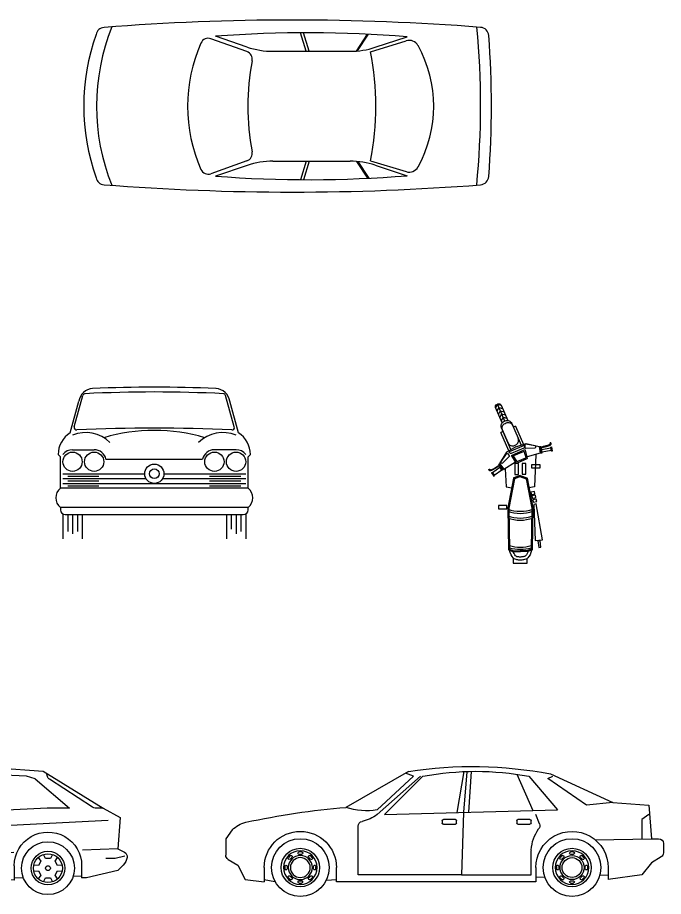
# Model space of a CAD drawing. Header units: millimetres. Extents: x -5138 to 35574, y -20000 to 6964.
# Drawn here: x 15726 to 22856, y -2941 to 6761 of the extents above; entities that cross this region are included whole.
import ezdxf

# ---------------------------------------------------------------- set-up
doc = ezdxf.new("R2010")
doc.units = ezdxf.units.MM

# ---------------------------------------------------------------- blocks, each defined once
blk = doc.blocks.new('mb-xemay3')
for p, q in [((-250.9, 1752.4), (-271.2, 1714.2)), ((-170.2, 1565.2), (-250.9, 1752.4)), ((-250.9, 1752.4), (-209.3, 1741)), ((-235.3, 1716.2), (-255.6, 1678.1)), ((-219.7, 1680.1), (-240, 1641.9)), ((-235.3, 1716.2), (-193.7, 1704.8)), ((-219.7, 1680.1), (-178.1, 1668.7)), ((-204.1, 1643.9), (-224.4, 1605.8)), ((-188.5, 1607.8), (-208.8, 1569.6)), ((-204.1, 1643.9), (-162.5, 1632.5)), ((-188.5, 1607.8), (-146.9, 1596.4)), ((-50.6, 1509.5), (-75.4, 1498.8)), ((-186.9, 1450.7), (-211.7, 1440)), ((174.3, 1196.4), (158.3, 840.6)), ((-163.8, 1039.6), (-154.9, 840.6)), ((-154.9, 840.6), (-93.4, 828.5)), ((158.3, 840.6), (96.9, 828.5))]:
    blk.add_line(p, q)
for points in [[(-198.3, 1545.2), (-271.2, 1714.2, -0.414214), (-257.1, 1749.7), (-244.7, 1755.1, -0.414214), (-209.3, 1741)], [(-209.3, 1741), (-136.3, 1572, -0.414214)], [(-101, 1251.6), (-204.6, 1491.6, -0.414214), (-176.4, 1562.6), (-164, 1567.9, -0.414214), (-93, 1539.7)], [(-132.3, 1324.2), (-194.9, 1469.3, -0.414214), (-166.7, 1540.2), (-154.3, 1545.6, -0.414214), (-83.4, 1517.4)], [(-93, 1539.7), (10.6, 1299.7, -0.414214)], [(-50.6, 1509.5), (36.7, 1307.3, -0.414214)], [(-124.4, 1237.8), (-211.7, 1440, -0.414214)], [(-132.3, 1324.2), (-132.3, 1324.2, 0.414214), (-61.4, 1296.1), (-49, 1301.4, 0.414214), (-20.8, 1372.4)], [(1.7, 965.4), (-70.8, 938.1, 0.159003), (-72.3, 935.6), (-137.1, 606.9, 0.056269), (-137.2, 605.8), (-128.8, 147.6, 0.282908), (-126, 143.5), (-85.1, 124.4, 0.100529), (-83.3, 123.9), (1.7, 120.8)], [(1.7, 965.4), (74.3, 938.1, -0.159003), (75.8, 935.6), (140.6, 606.9, -0.056269), (140.6, 605.8), (132.2, 147.6, -0.282908), (129.5, 143.5), (88.6, 124.4, -0.100529), (86.8, 123.9), (1.7, 120.8)]]:
    blk.add_lwpolyline(points, format="xyb")
for points in [[(-48.2, 1282.6), (-151.4, 1221.9), (-226.3, 1095.5), (-180, 1036.1), (-52.6, 1113.5)], [(-48.2, 1282.6), (66.7, 1316.1), (210, 1283.8), (221.6, 1209.4), (77.9, 1169.8)], [(236, 1271.5), (258.4, 1276.7), (276.6, 1281.2), (291.1, 1285.1), (302.5, 1288.5), (311.3, 1291.4), (317.9, 1293.9), (323, 1296.1), (327, 1298.1), (330.4, 1299.9), (333.2, 1301.5), (335.6, 1303.1), (337.6, 1304.6), (339.2, 1306.1), (340.4, 1307.5), (341.4, 1309), (342, 1310.5), (342.5, 1312.1), (342.7, 1313.7), (342.8, 1315.3), (342.7, 1316.9), (342.4, 1318.4), (341.9, 1319.9), (341.3, 1321.2), (340.6, 1322.3), (339.8, 1323.3), (338.9, 1324), (338, 1324.6), (337, 1325), (335.9, 1325.2), (334.9, 1325.3), (333.9, 1325.2), (333, 1324.9), (332.1, 1324.6), (331.2, 1324), (330.5, 1323.4), (329.9, 1322.7), (329.4, 1322), (329, 1321.2), (328.8, 1320.4), (328.7, 1319.6), (328.8, 1318.9), (329.1, 1318.2), (329.4, 1317.5), (329.9, 1316.9), (330.3, 1316.2), (330.8, 1315.6), (331.3, 1315), (331.8, 1314.4), (332.1, 1313.8), (332.4, 1313.2), (332.6, 1312.6), (332.6, 1312), (332.4, 1311.3), (332.1, 1310.6), (331.6, 1309.8), (330.9, 1308.9), (329.9, 1308), (328.7, 1307), (327.2, 1305.9), (325.4, 1304.7), (323.2, 1303.5), (320.6, 1302.3), (317.7, 1300.9), (314.3, 1299.5), (310.5, 1298.1), (306.2, 1296.7), (301.5, 1295.2), (296.5, 1293.6), (291, 1292.1), (285.2, 1290.6), (279.1, 1289), (272.7, 1287.5), (266.1, 1286), (259.5, 1284.4), (253.1, 1282.8), (247.4, 1281), (242.5, 1279), (238.8, 1276.8), (236.5, 1274.3), (236, 1271.5)], [(-235.1, 1068.2), (-254.2, 1055.5), (-270, 1045.3), (-282.9, 1037.4), (-293.1, 1031.4), (-301.2, 1027.1), (-307.6, 1024), (-312.7, 1021.8), (-316.9, 1020.2), (-320.5, 1019), (-323.7, 1018.1), (-326.5, 1017.4), (-328.9, 1017), (-331.1, 1016.8), (-333, 1016.9), (-334.7, 1017.3), (-336.2, 1017.8), (-337.7, 1018.5), (-339, 1019.5), (-340.3, 1020.6), (-341.3, 1021.8), (-342.2, 1023), (-343, 1024.3), (-343.5, 1025.7), (-343.9, 1027), (-344, 1028.2), (-344, 1029.4), (-343.7, 1030.5), (-343.3, 1031.5), (-342.8, 1032.4), (-342.1, 1033.1), (-341.4, 1033.8), (-340.5, 1034.3), (-339.6, 1034.7), (-338.7, 1035), (-337.7, 1035.1), (-336.8, 1035), (-335.9, 1034.9), (-335.1, 1034.6), (-334.4, 1034.3), (-333.7, 1033.8), (-333.3, 1033.2), (-332.9, 1032.5), (-332.7, 1031.8), (-332.5, 1031), (-332.4, 1030.3), (-332.3, 1029.5), (-332.2, 1028.7), (-332.1, 1028), (-331.9, 1027.3), (-331.6, 1026.7), (-331.3, 1026.2), (-330.8, 1025.7), (-330.2, 1025.4), (-329.5, 1025.1), (-328.6, 1024.9), (-327.4, 1024.9), (-326.1, 1024.9), (-324.5, 1025.1), (-322.7, 1025.5), (-320.6, 1026), (-318.2, 1026.7), (-315.6, 1027.7), (-312.6, 1029), (-309.2, 1030.5), (-305.6, 1032.3), (-301.6, 1034.4), (-297.3, 1036.8), (-292.7, 1039.4), (-287.9, 1042.3), (-282.8, 1045.5), (-277.5, 1048.9), (-272, 1052.5), (-266.3, 1056.3), (-260.6, 1060), (-255.1, 1063.5), (-249.9, 1066.4), (-245.1, 1068.6), (-240.9, 1069.8), (-237.5, 1069.7), (-235.1, 1068.2)], [(5.7, 954.9), (-62, 929.4), (-125.9, 605.4), (-117.6, 152), (-81.6, 135.1), (2.2, 132)], [(-2.2, 954.9), (65.5, 929.4), (129.4, 605.4), (121.1, 152), (85, 135.1), (1.3, 132)], [(165, 246.7), (247, 253.7), (177.5, 651.3), (150.9, 646.1), (165, 246.7)], [(127.2, 142.4), (119.4, 114.2), (108.9, 88.4), (97.6, 69), (85.7, 55.2), (73.5, 45.8), (61.4, 39.9), (49.5, 36.4), (38.3, 34.3), (27.9, 32.7), (18.2, 31.6), (9, 30.9), (0.2, 30.6), (-8.4, 30.7), (-17, 31.3), (-25.7, 32.3), (-34.8, 33.7), (-44.4, 35.8), (-54.4, 39.4), (-64.8, 45.4), (-75.5, 54.9), (-86.4, 68.8), (-97.5, 88.3), (-108.6, 114.2), (-117, 139.3)], [(86.9, 123.9), (78.5, 103.3), (70, 88.7), (62.4, 79.8), (55.7, 74.6), (49.1, 71.4), (41.6, 69.2), (32.8, 67.6), (23.5, 66.2), (14.9, 65.2), (7.1, 64.6), (-0.1, 64.3), (-7.1, 64.4), (-14, 64.9), (-21.1, 65.7), (-28.5, 66.9), (-35.1, 68.3), (-40.2, 70.1), (-44.9, 72.9), (-50.8, 78.1), (-58.3, 87.7), (-67.2, 103.3), (-75.9, 123.6)], [(-75.2, 54.6), (-75.2, -3.6), (76, -3.6)], [(76, -3.6), (76, 47.7)]]:
    blk.add_lwpolyline(points)
for points in [[(48.5, 1288.2), (46.4, 1272.6, -0.263447), (42.4, 1267.3), (-99, 1206.3, -0.284079), (-106, 1207.4), (-117.5, 1217.1, -0.557537), (-115.9, 1228.4), (39.2, 1295.3, -0.582971)], [(50.6, 1303.6), (52.1, 1272.7, 0.410324), (59.1, 1266.2), (165.2, 1270, 0.378952), (171.7, 1276.1), (172.4, 1283.9, 0.387788), (166.9, 1291.1), (58.6, 1310.6, 0.482138)], [(-141.3, 1205.9), (-119.8, 1183.6, -0.410324), (-119.9, 1174.1), (-195.4, 1099.4, -0.378952), (-204.4, 1098.9), (-210.5, 1103.8, -0.387788), (-211.9, 1112.8), (-151.8, 1204.9, -0.482138)], [(55.4, 1243.8), (77.8, 1156.5, -0.369055), (73.9, 1148.6), (-34.5, 1101.8, -0.369055), (-42.9, 1104.4), (-91.1, 1180.6, -0.460861), (-88.1, 1190.4), (46.2, 1248.4, -0.460861)], [(46.2, 1225.2), (61.8, 1164.3, -0.369055), (58, 1156.4), (-29.3, 1118.8, -0.369055), (-37.6, 1121.4), (-71.2, 1174.5, -0.460861), (-68.2, 1184.3), (37, 1229.7, -0.460861)]]:
    blk.add_lwpolyline(points, format="xyb", close=True)
for points in [[(229.2, 1209.9), (217.4, 1284.6), (228, 1286.3), (239.9, 1211.6)], [(243.2, 1221.3), (237.5, 1253.2), (338.6, 1271), (344.2, 1239.1)], [(347.2, 1233.7), (339.4, 1278.4), (345.8, 1279.5), (353.6, 1234.8)], [(-185.6, 1030.9), (-231.8, 1090.7), (-240.4, 1084.1), (-194.2, 1024.3)], [(-60.4, 1095.7), (-60.4, 976.9), (-17.2, 976.9), (-17.2, 1095.7)], [(20.6, 1097.1), (20.6, 978.3), (63.8, 978.3), (63.8, 1097.1)], [(128.6, 1047.1), (128.6, 1086.3), (217.7, 1086.3), (217.7, 1047.1)], [(-283.9, 961.3), (-311, 997.7), (-316.2, 993.8), (-289.1, 957.4)], [(-203.5, 1028.6), (-222.9, 1054.5), (-305.1, 993.2), (-285.8, 967.3)], [(119.1, 778.7), (124.9, 752.4), (163.2, 760.8), (157.4, 787.2)], [(129.9, 738.2), (135.7, 711.9), (174, 720.3), (168.2, 746.7)], [(139.4, 696.4), (145.2, 670), (183.4, 678.4), (177.6, 704.8)], [(-148.1, 594.9), (-148.1, 634), (-237.2, 634), (-237.2, 594.9)], [(228.7, 171.7), (220.3, 244.3), (196.8, 241.6), (205.2, 169)]]:
    blk.add_lwpolyline(points, close=True)
for centre, radius, start, end in [((1.7, 965.4), 396, 249.51674, 290.48326), ((1.7, 891.2), 396, 249.51674, 290.48326), ((1.7, 965.4), 419.6, 250.82814, 289.17186), ((1.7, 891.2), 419.6, 250.82814, 289.17186), ((1.7, 569.4), 396, 252.34887, 287.65113), ((1.7, 569.4), 419.6, 253.43751, 286.56249)]:
    blk.add_arc(centre, radius, start, end)
blk = doc.blocks.new('mt-xecon4')
for p, q in [((33.8, 1225.1), (130, 1572.3)), ((1800.8, 1225.1), (1704.6, 1572.3)), ((-11.8, 1159.7), (85, 1509)), ((1846.5, 1159.7), (1749.7, 1509)), ((14.7, 973.9), (253.7, 973.9)), ((1819.9, 973.9), (1581, 973.9)), ((-118, 894.2), (-144.5, 920.8)), ((-118, 549.1), (-118, 894.2)), ((1952.7, 894.2), (1979.2, 920.8)), ((1952.7, 549.1), (1952.7, 894.2)), ((383.7, 867.7), (1450.9, 867.7)), ((-91.4, 708.4), (811.1, 708.4)), ((-38.4, 681.8), (306.8, 681.8)), ((1023.5, 708.4), (1926.1, 708.4)), ((1527.9, 681.8), (1873, 681.8)), ((-91.4, 655.3), (825.4, 655.3)), ((-91.4, 602.2), (1926.1, 602.2)), ((-38.4, 628.8), (306.8, 628.8)), ((1009.3, 655.3), (1926.1, 655.3)), ((1527.9, 628.8), (1873, 628.8)), ((1952.7, 549.1), (-118, 549.1)), ((-38.4, 575.7), (306.8, 575.7)), ((1527.9, 575.7), (1873, 575.7)), ((1952.7, 336.7), (-118, 336.7)), ((-118, 336.7), (-118, 310.2)), ((1952.7, 310.2), (1952.7, 336.7)), ((-91.4, 257.1), (-91.4, -8.4)), ((-64.9, 257.1), (1899.6, 257.1)), ((-38.4, 257.1), (-38.4, 71.3)), ((14.7, 257.1), (14.7, 44.7)), ((67.8, 257.1), (67.8, 71.3)), ((120.9, 257.1), (120.9, -8.4)), ((1713.7, 257.1), (1713.7, -8.4)), ((1766.8, 257.1), (1766.8, 97.8)), ((1819.9, 257.1), (1819.9, 44.7)), ((1873, 257.1), (1873, 71.3)), ((1926.1, 257.1), (1926.1, -8.4))]:
    blk.add_line(p, q)
for centre, radius in [((14.7, 841.1), 106.2), ((253.7, 841.1), 106.2), ((1581, 841.1), 106.2), ((1819.9, 841.1), 106.2), ((917.3, 708.4), 106.2), ((917.3, 708.4), 53.1)]:
    blk.add_circle(centre, radius)
for centre, radius, start, end in [((917.3, -13152.8), 14816.9, 87.36524, 92.63476), ((243, 1489.3), 159.3, 92.4443, 172.87498), ((155.6, 1565.2), 26.5, 92.88982, 164.51834), ((917.3, -13524.4), 15135.4, 87.11018, 92.88982), ((1591.7, 1489.3), 159.3, 7.12502, 87.5557), ((1679, 1565.2), 26.5, 15.48166, 87.11018), ((59.4, 1218), 26.5, 164.51834, 272.85199), ((917.3, -16002.8), 17215.6, 87.14801, 92.85199), ((917.3, -804.8), 1991, 73.7398, 106.2602), ((1775.2, 1218), 26.5, 267.14801, 15.48166), ((140.6, 918.7), 285.2, 122.3101, 179.58069), ((161.4, 783.5), 379.1, 45.40274, 112.76158), ((1673.2, 783.5), 379.1, 67.23842, 134.59726), ((1694, 918.7), 285.2, 0.41931, 57.6899), ((14.7, 841.1), 132.7, 90, 143.1301), ((253.7, 841.1), 132.7, 11.53696, 90), ((1581, 841.1), 132.7, 90, 168.46304), ((1819.9, 841.1), 132.7, 36.8699, 90), ((-38.4, 442.9), 132.7, 126.8699, 233.1301), ((1873, 442.9), 132.7, 306.8699, 53.1301), ((-64.9, 310.2), 53.1, 180, 270), ((1899.6, 310.2), 53.1, 270, 0)]:
    blk.add_arc(centre, radius, start, end)
blk = doc.blocks.new('md-xecon4')
for p, q in [((1194.6, 1380.4), (504.3, 982.2)), ((1247.7, 1327.3), (1162, 1361.6)), ((1804.8, 1378.1), (1729.2, 924.8)), ((1805.1, 929.1), (1841, 1374.1)), ((1884.8, 1380.4), (1858.2, 928.4)), ((1247.7, 1327.3), (849.5, 955.7)), ((849.5, 902.6), (1327.3, 1327.3)), ((929.1, 902.6), (1353.8, 1327.3)), ((2391.4, 1348.7), (2566.7, 948.1)), ((2521.9, 1327.3), (2840.5, 955.7)), ((2734.3, 1300.8), (2787.4, 1327.3)), ((3159, 1008.8), (2734.3, 1300.8)), ((2760.8, 1353.9), (3451, 1035.3)), ((3451, 1035.3), (3159, 1008.8)), ((3451, 1035.3), (3849.2, 1008.8)), ((3849.2, 1008.8), (3875.8, 637.1)), ((929.1, 902.6), (2840.5, 955.7)), ((1802.3, 926.8), (1778.6, 238.9)), ((2641.4, 803), (2601.5, 902.6)), ((3849.2, 902.6), (3769.6, 849.5)), ((1566.2, 836.2), (1566.2, 809.7)), ((1712.2, 849.5), (1579.5, 849.5)), ((1579.5, 796.4), (1712.2, 796.4)), ((1725.5, 809.7), (1725.5, 836.2)), ((2389.2, 836.2), (2389.2, 809.7)), ((2535.2, 849.5), (2402.4, 849.5)), ((2402.4, 796.4), (2535.2, 796.4)), ((2548.5, 809.7), (2548.5, 836.2)), ((3769.6, 849.5), (3769.6, 637.1)), ((-753, 733.7), (-823, 637.1)), ((637.1, 238.9), (637.1, 775.4)), ((-823, 637.1), (-823, 454.8)), ((3254.2, 626), (3875.8, 637.1)), ((3875.8, 637.1), (3955.4, 637.1)), ((4008.5, 584), (4008.5, 481.4)), ((13.2, 491.1), (-13.3, 491.1)), ((2548.5, 238.9), (2548.5, 499.3)), ((3013, 491.1), (2986.5, 491.1)), ((-797.2, 409.3), (-690.3, 345.1)), ((-112.7, 450), (-131.4, 431.2)), ((-93.9, 431.2), (-112.7, 412.4)), ((13.2, 464.6), (-13.3, 464.6)), ((112.6, 412.4), (93.8, 431.2)), ((131.4, 431.2), (112.6, 450)), ((2887.1, 450), (2868.3, 431.2)), ((2905.9, 431.2), (2887.1, 412.4)), ((3013, 464.6), (2986.5, 464.6)), ((3112.4, 412.4), (3093.6, 431.2)), ((3131.1, 431.2), (3112.4, 450)), ((3982.7, 435.8), (3875.8, 371.7)), ((-690.3, 345.1), (-610.6, 185.8)), ((-398.2, 318.6), (-398.2, 159.3)), ((-172.6, 331.8), (-172.6, 305.3)), ((-146, 331.8), (-146, 305.3)), ((146, 305.3), (146, 331.8)), ((172.5, 305.3), (172.5, 331.8)), ((398.2, 159.3), (398.2, 318.6)), ((2601.5, 318.6), (2601.5, 159.3)), ((2827.2, 331.8), (2827.2, 305.3)), ((2853.7, 331.8), (2853.7, 305.3)), ((3145.8, 305.3), (3145.8, 331.8)), ((3172.3, 305.3), (3172.3, 331.8)), ((3397.9, 318.6), (3397.9, 185.8)), ((3875.8, 371.7), (3769.6, 238.9)), ((-131.4, 205.9), (-112.7, 187.2)), ((-112.7, 224.7), (-93.9, 205.9)), ((93.8, 205.9), (112.6, 224.7)), ((112.6, 187.2), (131.4, 205.9)), ((1778.6, 238.9), (637.1, 238.9)), ((1778.6, 238.9), (2548.5, 238.9)), ((2601.5, 212.4), (2698.3, 215.6)), ((2868.3, 205.9), (2887.1, 187.2)), ((2887.1, 224.7), (2905.9, 205.9)), ((3093.6, 205.9), (3112.4, 224.7)), ((3112.4, 187.2), (3131.1, 205.9)), ((3307.4, 235.9), (3397.9, 238.9)), ((3769.6, 238.9), (3397.9, 185.8)), ((-610.6, 185.8), (-398.2, 159.3)), ((-398.2, 185.8), (-279.7, 166.1)), ((-13.3, 172.6), (13.2, 172.6)), ((-13.3, 146), (13.2, 146)), ((287.4, 181.2), (398.2, 185.8)), ((2601.5, 159.3), (398.2, 159.3)), ((2986.5, 172.6), (3013, 172.6)), ((2986.5, 146), (3013, 146))]:
    blk.add_line(p, q)
at = {"extrusion": (0, 0, -1)}
for centre, major_axis, start_param, end_param in [((1899.7, -3232.4), (-4666.4, 0.1), 1.419079, 1.756373), ((1937.9, -1831.7), (3212.6, 0.1), 4.529612, 4.895232), ((1183.1, -7408.5), (-8418.1, 3.6), 1.356639, 1.489656), ((730, 1659.2), (713.6, 0), 1.40259, 1.892548), ((589.9, 1258.9), (440.9, 0.3), 0.942032, 1.358392), ((-527.7, 508.4), (-318.6, 0.2), 0.784857, 1.333386), ((690.2, 775.4), (37.5, 37.5), 3.926991, 5.365363), ((1579.5, 836.2), (-9.39, 9.39), 5.497787, 7.068583), ((1579.5, 809.7), (9.39, 9.39), 2.356194, 3.926991), ((1712.2, 836.2), (-9.39, 9.39), 0.785398, 2.356194), ((1712.2, 809.7), (9.39, 9.39), 0.785398, 2.356194), ((2402.4, 836.2), (9.39, 9.39), 3.926991, 5.497787), ((2402.4, 809.7), (-9.39, 9.39), 3.926991, 5.497787), ((2535.2, 836.2), (-9.39, 9.39), 0.785398, 2.356194), ((2535.2, 809.7), (9.39, 9.39), 0.785398, 2.356194), ((2592.1, 783.3), (-37.5, 37.5), 1.975688, 3.127649), ((0, 318.6), (399.1, 0.1), 3.141727, 6.283319), ((3002.8, 488.4), (453.2, 0.1), 3.196874, 3.74729), ((2999.7, 318.6), (-399.1, 0), -0.000036, 3.141557), ((0, 318.6), (318.6, 0), 3.141718, 9.424903), ((2999.7, 318.6), (318.6, 0), 3.141627, 9.424812), ((3955.4, 584), (37.5, 37.5), -0.785398, 0.785398), ((0, 318.6), (212.4, 0), 3.141653, 9.424838), ((0, 318.6), (185.8, 0.1), 3.142072269749656, 9.425257576929242), ((-13.3, 477.8), (9.39, 9.39), 2.356194, 5.497787), ((13.2, 477.8), (9.39, 9.39), -0.785398, 2.356194), ((2601.5, 499.3), (37.5, 37.5), 3.926991, 4.192583), ((2999.7, 318.6), (212.4, 0), 3.141716, 9.424901), ((2999.7, 318.6), (185.8, 0.1), 3.142142468643673, 9.42532777582326), ((2986.5, 477.8), (9.39, 9.39), 2.356194, 5.497787), ((3013, 477.8), (9.39, 9.39), -0.785398, 2.356194), ((-769.9, 454.8), (-37.5, 37.5), 4.46741, 5.497787), ((-122.1, 421.8), (-9.39, 9.39), 3.141593, 6.283185), ((0, 318.6), (-132.7, 0.1), -0.000379539616119029, 6.282805767563467), ((-103.3, 440.6), (-9.39, 9.39), 6.283185, 9.424778), ((0, 318.6), (-109.5, 0), -0.0003406981611504545, 6.282844609018436), ((103.2, 440.6), (-9.39, 9.39), 4.712389, 7.853982), ((122, 421.8), (-9.39, 9.39), 1.570796, 4.712389), ((2877.7, 421.8), (-9.39, 9.39), 3.141593, 6.283185), ((2999.7, 318.6), (-132.7, 0), -0.000282, 6.282903), ((2896.5, 440.6), (9.39, 9.39), 4.712389, 7.853982), ((2999.7, 318.6), (-109.5, 0.1), -0.000727, 6.282458), ((3103, 440.6), (-9.39, 9.39), 4.712389, 7.853982), ((3121.8, 421.8), (-9.39, 9.39), 1.570796, 4.712389), ((3955.4, 481.4), (37.5, 37.5), 0.785398, 1.815775), ((-159.3, 331.8), (9.39, 9.39), 3.926991, 7.068583), ((-159.3, 305.3), (-9.39, 9.39), 2.356194, 5.497787), ((159.2, 331.8), (-9.39, 9.39), 5.497787, 8.63938), ((159.2, 305.3), (-9.39, 9.39), 2.356194, 5.497787), ((2840.5, 331.8), (-9.39, 9.39), 5.497787, 8.63938), ((2840.5, 305.3), (-9.39, 9.39), 2.356194, 5.497787), ((3159, 331.8), (-9.39, 9.39), 5.497787, 8.63938), ((3159, 305.3), (9.39, 9.39), 0.785398, 3.926991), ((-122.1, 215.3), (-9.39, 9.39), 4.712389, 7.853982), ((-103.3, 196.5), (-9.39, 9.39), 1.570796, 4.712389), ((103.2, 196.5), (9.39, 9.39), 1.570796, 4.712389), ((122, 215.3), (-9.39, 9.39), 6.283185, 9.424778), ((2877.7, 215.3), (-9.39, 9.39), 4.712389, 7.853982), ((2896.5, 196.5), (9.39, 9.39), 0, 3.141593), ((3103, 196.5), (-9.39, 9.39), 3.141593, 6.283185), ((3121.8, 215.3), (-9.39, 9.39), 6.283185, 9.424778), ((-13.3, 159.3), (9.39, 9.39), 2.356194, 5.497787), ((13.2, 159.3), (-9.39, 9.39), 0.785398, 3.926991), ((2986.5, 159.3), (9.39, 9.39), 2.356194, 5.497787), ((3013, 159.3), (-9.39, 9.39), 0.785398, 3.926991)]:
    blk.add_ellipse(centre, major_axis=major_axis, ratio=1, start_param=start_param, end_param=end_param, dxfattribs=at)
blk = doc.blocks.new('md-xecon3')
for p, q in [((1698.9, 1407), (2334.7, 1363.3)), ((2334.7, 1363.3), (2999.7, 955.7)), ((922.2, 1352.7), (318.5, 902.6)), ((929, 1300.8), (527.4, 930.2)), ((536, 882.9), (973.9, 1295.1)), ((610.5, 902.6), (1004.3, 1276.7)), ((929, 1300.8), (905.7, 1337.9)), ((1645.8, 1308.4), (1753.9, 921.3)), ((1799.2, 902.6), (1671.3, 1330.4)), ((2150.6, 1305.6), (1726.3, 1327.4)), ((1726.3, 1327.4), (1858.2, 929.1)), ((2247.4, 1279.2), (2150.6, 1305.6)), ((2247.4, 1279.2), (2628, 953.5)), ((2382.6, 1303.6), (2373, 1340.5)), ((2880.3, 964.2), (2405.1, 1272.5)), ((428.5, 902.6), (337.5, 916.8)), ((527.4, 930.2), (428.5, 902.6)), ((451.2, 839.4), (536, 882.9)), ((1753.9, 921.3), (610.5, 902.6)), ((1799.2, 902.6), (1831.6, 769.9)), ((2378.5, 953.5), (1858.2, 929.1)), ((2628, 953.5), (2399.6, 954.9)), ((2999.7, 955.7), (2909.2, 955.7)), ((2999.7, 955.7), (3185.5, 849.5)), ((224.2, 675.2), (3052.8, 823)), ((451.2, 424.7), (451.2, 839.4)), ((1513.1, 809.7), (1513.1, 783.1)), ((1659.1, 823), (1526.3, 823)), ((1672.3, 783.1), (1672.3, 809.7)), ((3185.5, 849.5), (3159, 504.4)), ((1526.3, 769.9), (1659.1, 769.9)), ((-584.1, 477.8), (-540.4, 674.6)), ((-504.5, 637.1), (-257.6, 650)), ((3159, 504.4), (2770.2, 491.1)), ((3159, 504.4), (3234.2, 466.8)), ((-689.9, 414.4), (-584.1, 477.8)), ((-584.1, 477.8), (-477.9, 477.8)), ((-106.7, 410.4), (-78.8, 368.1)), ((-26.7, 398.2), (-49.3, 443.5)), ((26.4, 398.2), (-26.7, 398.2)), ((49.1, 443.5), (26.4, 398.2)), ((78.6, 368.1), (106.5, 410.4)), ((2011.1, 465.1), (390.9, 409.6)), ((504.3, 265.5), (451.2, 424.7)), ((2282.5, 410.4), (2310.4, 368.1)), ((2362.6, 398.2), (2339.9, 443.5)), ((2415.7, 398.2), (2362.6, 398.2)), ((2438.3, 443.5), (2415.7, 398.2)), ((2467.8, 368.1), (2495.7, 410.4)), ((3132.4, 398.2), (3026.2, 398.2)), ((3238.6, 424.7), (3132.4, 398.2)), ((-394.9, 382.7), (-716.9, 371.7)), ((-371.8, 318.6), (-371.8, 238.9)), ((-105.3, 322.1), (-155.9, 325.2)), ((-78.8, 368.1), (-105.3, 322.1)), ((105.1, 322.1), (78.6, 368.1)), ((155.7, 325.2), (105.1, 322.1)), ((371.6, 318.6), (371.6, 159.3)), ((1698.9, 292), (504.3, 265.5)), ((2017.5, 318.6), (2017.5, 159.3)), ((2283.9, 322.1), (2233.3, 325.2)), ((2310.4, 368.1), (2283.9, 322.1)), ((2494.3, 322.1), (2467.8, 368.1)), ((2544.9, 325.2), (2494.3, 322.1)), ((2760.8, 318.6), (2760.8, 185.8)), ((3218.5, 325), (3159, 265.5)), ((-670.2, 271.9), (-637.2, 238.9)), ((-637.2, 238.9), (-451.4, 212.4)), ((-451.4, 212.4), (-318.7, 185.8)), ((-371.8, 238.9), (-407.2, 203.5)), ((-155.9, 258.9), (-105.3, 261.9)), ((-78.8, 215.9), (-106.7, 173.7)), ((-105.3, 261.9), (-78.8, 215.9)), ((78.6, 215.9), (105.1, 261.9)), ((106.5, 173.7), (78.6, 215.9)), ((105.1, 261.9), (155.7, 258.9)), ((2233.3, 258.9), (2283.9, 261.9)), ((2310.4, 215.9), (2282.5, 173.7)), ((2283.9, 261.9), (2310.4, 215.9)), ((2467.8, 215.9), (2494.3, 261.9)), ((2495.7, 173.7), (2467.8, 215.9)), ((2494.3, 261.9), (2544.9, 258.9)), ((2667.9, 205.2), (2760.8, 207.8)), ((3159, 265.5), (2813.9, 185.8)), ((-318.7, 185.8), (-272.1, 185.8)), ((-49.3, 140.5), (-26.7, 185.8)), ((-26.7, 185.8), (26.4, 185.8)), ((26.4, 185.8), (49.1, 140.5)), ((271.9, 185.8), (371.6, 185.8)), ((424.6, 159.3), (371.6, 159.3)), ((796.3, 185.8), (424.6, 159.3)), ((1752, 185.8), (796.3, 185.8)), ((2017.5, 159.3), (1752, 185.8)), ((2017.5, 186.6), (2115.7, 189.4)), ((2339.9, 140.5), (2362.6, 185.8)), ((2362.6, 185.8), (2415.7, 185.8)), ((2415.7, 185.8), (2438.3, 140.5)), ((2813.9, 185.8), (2760.8, 185.8))]:
    blk.add_line(p, q)
at = {"extrusion": (0, 0, -1)}
for centre, major_axis, start_param, end_param in [((1575, -2407), (-3816, 0.5), 1.398768, 1.603158), ((1493.8, -2071.7), (3406.7, 0.2), 4.559247, 4.764585), ((1496, -2170.9), (3482.5, 0.1), 4.570758, 4.755459), ((2434, 1317), (37.5, 37.5), 2.931608, 3.671485), ((648.4, -2664.8), (3582.7, 0.7), 4.389034, 4.620351), ((2378.5, 1112.8), (112.6, 112.6), 2.223643, 2.356194), ((2909.2, 1008.8), (-37.5, 37.5), 3.926991, 4.502404), ((1526.3, 809.7), (9.39, 9.39), 3.926991, 5.497787), ((1526.3, 783.1), (-9.39, 9.39), 3.926991, 5.497787), ((1659.1, 809.7), (-9.39, 9.39), 0.785398, 2.356194), ((1659.1, 783.1), (9.39, 9.39), 0.785398, 2.356194), ((-462.7, 657.4), (-56.3, 56.3), 5.716456, 6.709813), ((-0.1, 318.6), (372.6, 0), 3.141598, 6.283191), ((1217.9, 683), (619.8, 0), -0.140601, 0.682604), ((2389.1, 318.6), (-371.7, 0.1), -0.000153, 3.14144), ((-0.1, 292), (292, 0.1), 3.14195, 9.425135), ((2389.1, 292), (292, 0.1), 3.14195, 9.425135), ((-662.6, 368.8), (37.5, 37.5), 3.778623, 4.957368), ((-0.1, 292), (185.8, 0.1), 3.142072269749656, 9.425257576929242), ((-0.1, 292), (-159.3, 0.1), -0.000673, 6.282512), ((2389.1, 292), (185.8, 0.1), 3.14199, 9.425175), ((2389.1, 292), (-159.3, 0.1), -0.000627, 6.282558), ((3105.9, 437.6), (-159.3, 0.1), 3.314639, 3.92635), ((3210.5, 419.3), (-37.5, 37.5), 1.249046, 2.529881), ((-557.6, 384.5), (-159.3, 0.1), -0.786075, -0.149044), ((-0.1, 292), (-18.8, 18.8), 5.497787, 11.780972), ((2389.1, 292), (-18.8, 18.8), 5.497787, 11.780972)]:
    blk.add_ellipse(centre, major_axis=major_axis, ratio=1, start_param=start_param, end_param=end_param, dxfattribs=at)
blk = doc.blocks.new('mb-xecon4')
for p, q in [((2455, 604.3), (2391.6, 808.9)), ((2488.3, 604.3), (2424.9, 808.9)), ((3010.3, 607.1), (3132.2, 793.3)), ((3023.4, 608.2), (3144.2, 792.7)), ((1801.5, 601), (1404.1, 742.9)), ((1803.7, 651.4), (1455, 769.9)), ((3165.7, 599.4), (3560.3, 720.2)), ((3218.1, 648.9), (3570.2, 765.1)), ((2088.9, 604.3), (2940.4, 604.3)), ((1801.5, -604.7), (1404.1, -746.6)), ((1803.7, -655.1), (1455, -773.6)), ((2088.9, -608), (2940.4, -608)), ((2455, -608), (2391.6, -812.6)), ((2488.3, -608), (2424.9, -812.6)), ((3010.3, -610.8), (3132.2, -797)), ((3025.9, -612.1), (3146.4, -796.3)), ((3165.7, -603.1), (3560.3, -723.9)), ((3218.1, -652.6), (3570.2, -768.8))]:
    blk.add_line(p, q)
for centre, radius, start, end in [((2500.2, -2.2), 2359.4, 158.17378, 201.70933), ((2308.3, -25729.8), 26679.4, 85.54498, 94.48226), ((2380.1, 0), 2380.1, 160.58623, 199.41377), ((231.5, 769.8), 98.5, 94.76762, 167.50726), ((2481.6, -12703.1), 13512, 85.37894, 94.35712), ((-4522.2, 6.2), 8903.1, 354.33557, 5.58319), ((4372.5, 770.8), 98.5, 4.30312, 85.26135), ((-5871.4, 0), 10371.4, 355.69688, 4.30312), ((2872, -1.9), 1725.9, 156.17892, 203.82108), ((1374.3, 659.4), 88.7, 70.35303, 156.17892), ((3592.7, 614.2), 110.8, 28.95692, 107.01447), ((1771.7, 517.5), 88.7, 349.10149, 70.35303), ((2088.9, 1490.8), 886.5, 251.22856, 270), ((2940.4, 1490.8), 886.5, 270, 288.25645), ((147.3, -1.9), 3077.7, 348.7342, 11.2658), ((2479.4, -1.9), 1383.3, 331.04308, 28.95692), ((4469.1, -1.9), 2658.2, 169.10149, 190.89851), ((1771.7, -521.2), 88.7, 289.64697, 10.89851), ((2088.9, -1494.5), 886.5, 90, 108.77144), ((2940.4, -1494.5), 886.5, 71.74355, 90), ((3592.7, -617.9), 110.8, 252.98553, 331.04308), ((1374.3, -663.1), 88.7, 203.82108, 289.64697), ((2481.6, 12699.4), 13512, 265.64288, 274.62106), ((231.5, -769.8), 98.5, 192.49274, 265.23238), ((2308.3, 25729.8), 26679.4, 265.51774, 274.45502), ((4372.5, -770.8), 98.5, 274.73865, 355.69688)]:
    blk.add_arc(centre, radius, start, end)

msp = doc.modelspace()

# ---------------------------------------------------------------- block references
for name, p in [('mb-xecon4', (16457.3, 5784.1)), ('mt-xecon4', (16318.5, 1016.8)), ('mb-xemay3', (21274.6, 741.5)), ('md-xecon3', (13672.8, -2920.4)), ('md-xecon4', (18847.8, -2940.5))]:
    msp.add_blockref(name, p)

doc.saveas('drawing.dxf')
